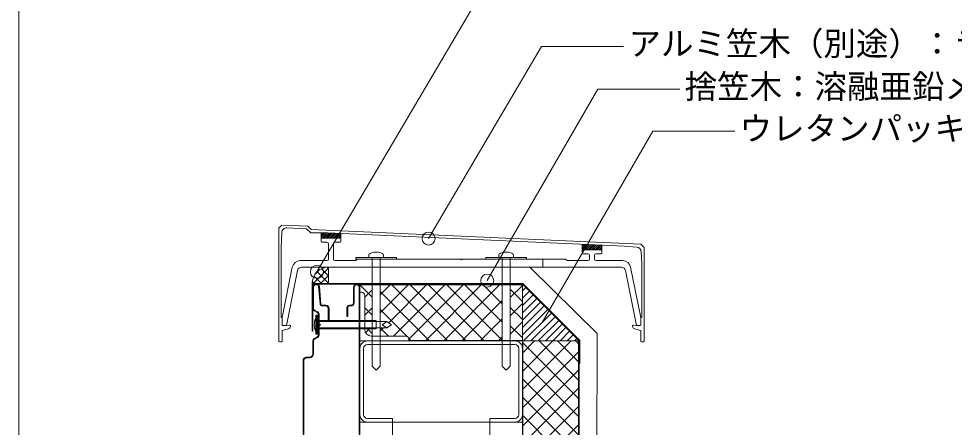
# Model space of a CAD drawing. Units: millimetres, scale not verified. Extents: x -1380 to 1380, y -955 to 955.
# Drawn here: x -900 to -324, y 57 to 308 of the extents above; entities that cross this region are included whole.
import ezdxf
from ezdxf.enums import TextEntityAlignment as Align

# ---------------------------------------------------------------- set-up
doc = ezdxf.new("R2010")
doc.units = ezdxf.units.MM
doc.header["$LTSCALE"] = 3
doc.linetypes.add('USER1', pattern=[3, 2.1, -0.9])
for name, color, linetype, lineweight in [('0-0_0', 7, 'Continuous', 18), ('0-1_BOUSUI', 1, 'Continuous', 18), ('0-2_MOJI', 7, 'Continuous', 18), ('0-3_HATCH', 9, 'Continuous', 18), ('0-4_KANAMONO', 5, 'Continuous', 18), ('0-5_KANAMONO_SCREW', 4, 'Continuous', 18), ('0-8_bo-do', 3, 'Continuous', 18), ('0-9_dannnetu', 6, 'Continuous', 18), ('0-A_kasagi', 150, 'Continuous', 18)]:
    doc.layers.add(name, color=color, linetype=linetype, lineweight=lineweight)
doc.styles.add('ＭＳ ゴシック', font='')
doc.styles.get('ＭＳ ゴシック').set_extended_font_data('MS Gothic')

msp = doc.modelspace()

# ---------------------------------------------------------------- linework, layer by layer
at = {"layer": '0-0_0'}
msp.add_lwpolyline([(-900.048, -659.973), (899.952, -659.973), (899.952, 540.027), (-900.048, 540.027)], close=True, dxfattribs=at)
at = {"layer": '0-1_BOUSUI'}
msp.add_line((-709.451, 145.427), (-709.451, 155.427), dxfattribs=at)
msp.add_lwpolyline([(-709.451, 155.427), (-585.495, 155.427), (-544.04, 114.572), (-545.04, -260.842), (-499.94, -305.942), (-306.089, -304.473), (-298.39, -304.473), (-287.914, -307.068), (-255.499, -322.183)], dxfattribs=at)
msp.add_arc((-709.451, 145.427), 10, 90, 180, dxfattribs=at)
at = {"layer": '0-2_MOJI'}
for points in [[(-566.94, 321.249), (-617.378, 321.249), (-716.536, 152.55)], [(-527.773, 291.328), (-578.211, 291.328), (-647.754, 173.014)], [(-493.229, 264.938), (-543.667, 264.938), (-611.654, 147.181)], [(-459.393, 239.088), (-509.831, 239.088), (-577.817, 121.332)]]:
    msp.add_lwpolyline(points, dxfattribs=at)
for centre in [(-647.754, 173.014), (-716.536, 152.55), (-611.654, 147.181), (-611.654, 147.181)]:
    msp.add_circle(centre, 4, dxfattribs=at)
at = {"layer": '0-3_HATCH'}
for p, q in [((-718.893, 145.427), (-709.451, 154.869)), ((-713.773, 145.427), (-718.345, 149.998)), ((-717.631, 151.179), (-715.203, 153.607)), ((-709.451, 145.594), (-716.438, 152.581)), ((-714.403, 145.427), (-709.451, 150.379)), ((-709.451, 150.085), (-713.799, 154.432)), ((-709.451, 154.575), (-710.269, 155.393)), ((-718.263, 145.427), (-719.388, 146.551)), ((-709.913, 145.427), (-709.451, 145.888)), ((-682.551, 137.058), (-690.02, 144.527)), ((-677.551, 138.475), (-671.499, 144.527)), ((-677.551, 127.25), (-660.274, 144.527)), ((-672.327, 121.248), (-649.049, 144.527)), ((-636.187, 110.377), (-670.337, 144.527)), ((-669.323, 113.027), (-637.823, 144.527)), ((-660.052, 111.073), (-626.598, 144.527)), ((-624.961, 110.377), (-659.111, 144.527)), ((-649.523, 110.377), (-615.373, 144.527)), ((-613.736, 110.377), (-647.886, 144.527)), ((-638.298, 110.377), (-604.148, 144.527)), ((-602.551, 110.417), (-636.661, 144.527)), ((-602.551, 121.642), (-625.435, 144.527)), ((-602.551, 132.868), (-614.21, 144.527)), ((-602.551, 144.093), (-602.985, 144.527)), ((-597.551, 136.735), (-590.051, 144.235)), ((-687.051, 137.038), (-682.551, 141.538)), ((-647.412, 110.377), (-677.551, 140.516)), ((-590.051, 134.361), (-597.551, 141.861)), ((-590.051, 140.765), (-587.92, 142.896)), ((-590.051, 136.275), (-585.675, 140.651)), ((-590.051, 131.785), (-583.43, 138.406)), ((-627.072, 110.377), (-602.551, 134.898)), ((-597.551, 125.51), (-590.051, 133.01)), ((-590.051, 127.294), (-581.185, 136.161)), ((-590.051, 122.804), (-578.94, 133.915)), ((-682.551, 125.833), (-687.051, 130.333)), ((-687.051, 125.812), (-682.551, 130.312)), ((-660.97, 112.709), (-677.551, 129.29)), ((-590.051, 123.135), (-597.551, 130.635)), ((-590.051, 118.314), (-576.695, 131.67)), ((-590.051, 113.824), (-574.45, 129.425)), ((-589.358, 110.027), (-572.205, 127.18)), ((-615.847, 110.377), (-602.551, 123.672)), ((-597.551, 114.285), (-590.051, 121.785)), ((-584.868, 110.027), (-569.96, 124.935)), ((-580.378, 110.027), (-567.715, 122.69)), ((-686.55, 115.088), (-684.26, 117.378)), ((-682.551, 114.607), (-685.322, 117.378)), ((-677.551, 116.024), (-675.564, 118.012)), ((-672.513, 113.027), (-677.498, 118.012)), ((-590.051, 111.91), (-597.551, 119.41)), ((-575.888, 110.027), (-565.47, 120.445)), ((-571.398, 110.027), (-563.224, 118.2)), ((-566.908, 110.027), (-560.979, 115.955)), ((-658.637, 110.377), (-660.368, 112.108)), ((-604.622, 110.377), (-602.551, 112.447)), ((-590.234, 110.377), (-590.051, 110.559)), ((-590.051, 102.496), (-582.521, 110.027)), ((-590.051, 91.271), (-571.296, 110.027)), ((-590.051, 80.046), (-560.07, 110.027)), ((-555.551, 85.868), (-579.71, 110.027)), ((-555.551, 97.093), (-568.485, 110.027)), ((-562.418, 110.027), (-558.734, 113.71)), ((-557.927, 110.027), (-556.489, 111.465)), ((-555.551, 108.318), (-557.259, 110.027)), ((-555.551, 74.642), (-590.051, 109.142)), ((-590.051, 68.82), (-555.551, 103.32)), ((-555.551, 63.417), (-590.051, 97.917)), ((-555.551, 52.192), (-590.051, 86.692)), ((-590.038, 57.608), (-555.551, 92.095)), ((-590.038, 46.383), (-555.551, 80.87)), ((-555.551, 40.966), (-590.051, 75.466)), ((-590.038, 35.158), (-555.551, 69.645)), ((-555.551, 29.741), (-590.051, 64.241)), ((-590.038, 23.932), (-555.551, 58.419))]:
    msp.add_line(p, q, dxfattribs=at)
at = {"layer": '0-4_KANAMONO'}
for p, q in [((-689.051, 140.027), (-690.051, 140.027)), ((-687.051, 117.027), (-687.051, 138.027)), ((-690.051, 110.027), (-690.051, -659.973)), ((-690.051, 110.027), (-690.051, -659.973)), ((-685.451, 110.027), (-594.651, 110.027)), ((-662.051, 113.027), (-683.051, 113.027)), ((-690.051, 64.627), (-690.051, 105.427)), ((-687.751, 105.427), (-687.751, 64.627)), ((-594.651, 107.727), (-685.451, 107.727)), ((-592.351, 64.627), (-592.351, 105.427)), ((-590.051, 105.427), (-590.051, 64.627)), ((-690.051, 60.027), (-590.051, 60.027)), ((-690.051, 60.027), (-690.051, -627.268)), ((-670.051, 60.027), (-670.051, -659.973)), ((-610.051, 60.027), (-610.051, -659.973)), ((-590.038, 60.027), (-590.038, -659.973))]:
    msp.add_line(p, q, dxfattribs=at)
msp.add_lwpolyline([(-554.651, 110.192), (-589.885, 145.427), (-719.451, 145.427), (-719.451, 116.027), (-719.051, 116.027), (-719.051, 145.027), (-590.051, 145.027), (-555.051, 110.027), (-555.051, 96.027), (-554.651, 96.027)], close=True, dxfattribs=at)
for points in [[(-690.051, 140.027), (-690.051, 110.027), (-660.051, 110.027), (-660.051, 111.027)], [(-685.451, 62.327), (-670.051, 62.327), (-670.051, 60.027), (-685.451, 60.027)], [(-594.651, 60.027), (-610.051, 60.027), (-610.051, 62.327), (-594.651, 62.327)]]:
    msp.add_lwpolyline(points, dxfattribs=at)
for centre, radius, start, end in [((-689.051, 138.027), 2, 0, 90), ((-683.051, 117.027), 4, 180, 270), ((-685.451, 105.427), 4.6, 90, 180), ((-662.051, 111.027), 2, 0, 90), ((-594.651, 105.427), 4.6, 0, 90), ((-685.451, 105.427), 2.3, 90, 180), ((-594.651, 105.427), 2.3, 0, 90), ((-685.451, 64.627), 4.6, 180, 270), ((-685.451, 64.627), 2.3, 180, 270), ((-594.651, 64.627), 2.3, 270, 0), ((-594.651, 64.627), 4.6, 270, 0)]:
    msp.add_arc(centre, radius, start, end, dxfattribs=at)
at = {"layer": '0-5_KANAMONO_SCREW'}
for points in [[(-692.551, 161.427), (-667.551, 161.427), (-667.551, 160.427), (-692.551, 160.427)], [(-612.551, 161.427), (-587.551, 161.427), (-587.551, 160.427), (-612.551, 160.427)]]:
    msp.add_lwpolyline(points, close=True, dxfattribs=at)
for points in [[(-675.551, 162.726), (-675.551, 161.427), (-684.551, 161.427), (-684.551, 162.726)], [(-682.551, 161.427), (-682.551, 94.576), (-680.051, 92.077), (-677.551, 94.576), (-677.551, 161.427)], [(-595.551, 162.726), (-595.551, 161.427), (-604.551, 161.427), (-604.551, 162.726)], [(-602.551, 161.427), (-602.551, 94.576), (-600.051, 92.077), (-597.551, 94.576), (-597.551, 161.427)]]:
    msp.add_lwpolyline(points, dxfattribs=at)
for centre, radius, start, end in [((-683.474, 162.695), 1.078, 138.40301, 178.32124), ((-681.863, 161.079), 3.358, 108.77591, 136.02802), ((-680.051, 155.472), 9.25, 71.77739, 108.22261), ((-678.24, 161.079), 3.358, 43.97198, 71.22409), ((-676.628, 162.695), 1.078, 1.67876, 41.59699), ((-603.474, 162.695), 1.078, 138.40301, 178.32124), ((-601.863, 161.079), 3.358, 108.77591, 136.02802), ((-600.051, 155.472), 9.25, 71.77739, 108.22261), ((-598.24, 161.079), 3.358, 43.97198, 71.22409), ((-596.628, 162.695), 1.078, 1.67876, 41.59699)]:
    msp.add_arc(centre, radius, start, end, dxfattribs=at)
at = {"layer": '0-8_bo-do'}
for p, q in [((-716.44, 145.027), (-717.551, 145.027)), ((-717.551, 144.527), (-716.44, 144.527)), ((-719.051, 143.527), (-719.051, 129.893)), ((-718.551, 129.893), (-718.551, 143.527)), ((-715.443, 143.603), (-714.599, 132.635)), ((-714.101, 132.673), (-714.945, 143.642)), ((-694.051, 143.027), (-694.051, 133.527)), ((-693.551, 133.527), (-693.551, 143.027)), ((-690.551, 143.027), (-690.551, -443.473)), ((-690.051, -443.473), (-690.051, 143.027)), ((-718.301, 128.594), (-716.301, 127.439)), ((-716.051, 127.872), (-718.051, 129.027)), ((-711.051, 132.027), (-713.403, 132.027)), ((-713.403, 131.527), (-711.051, 131.527)), ((-695.551, 132.027), (-696.551, 132.027)), ((-696.551, 131.527), (-695.551, 131.527)), ((-715.951, 121.327), (-717.835, 122.558)), ((-717.251, 125.777), (-717.251, 114.277)), ((-717.251, 125.777), (-716.47, 125.777)), ((-716.47, 125.777), (-716.47, 114.277)), ((-716.47, 125.777), (-715.951, 125.277)), ((-715.951, 125.777), (-715.951, 114.277)), ((-715.951, 125.777), (-715.551, 125.777)), ((-715.551, 125.777), (-715.551, 114.277)), ((-680.051, 122.675), (-715.551, 122.675)), ((-715.551, 122.042), (-679.968, 122.042)), ((-690.051, 122.675), (-680.051, 122.675)), ((-680.051, 122.675), (-680.051, 117.378)), ((-680.051, 122.042), (-673.48, 122.042)), ((-676.408, 120.027), (-673.48, 122.042)), ((-670.551, 120.027), (-673.48, 122.042)), ((-717.835, 117.495), (-715.951, 118.727)), ((-715.551, 118.012), (-678.55, 118.012)), ((-680.051, 117.378), (-715.551, 117.378)), ((-680.051, 117.378), (-690.051, 117.378)), ((-680.051, 118.012), (-673.48, 118.012)), ((-673.48, 118.012), (-676.408, 120.027)), ((-673.48, 118.012), (-670.551, 120.027)), ((-719.051, 110.161), (-719.051, 102.027)), ((-718.551, 102.027), (-718.551, 110.161)), ((-716.301, 112.614), (-718.301, 111.46)), ((-718.051, 111.027), (-716.051, 112.181)), ((-717.251, 114.277), (-716.47, 114.277)), ((-716.47, 114.277), (-715.951, 114.777)), ((-715.951, 114.277), (-715.551, 114.277)), ((-690.051, -659.973), (-690.051, 110.027)), ((-725.051, 98.027), (-725.051, -487.473)), ((-724.551, -487.473), (-724.551, 98.027)), ((-721.051, 100.027), (-723.051, 100.027)), ((-723.051, 99.527), (-721.051, 99.527))]:
    msp.add_line(p, q, dxfattribs=at)
for points in [[(-709.551, 130.027), (-709.551, 123.027), (-709.051, 123.027), (-709.051, 130.027)], [(-698.051, 130.527), (-698.051, 125.027), (-697.551, 125.027), (-697.551, 130.527)], [(-715.551, 126.14), (-715.551, 120.527), (-715.051, 120.027)], [(-715.051, 113.913), (-715.051, 119.319), (-714.344, 120.027), (-715.051, 120.734), (-715.051, 126.14)], [(-715.051, 120.027), (-715.551, 119.527), (-715.551, 113.913)]]:
    msp.add_lwpolyline(points, dxfattribs=at)
for centre, radius, start, end in [((-717.551, 143.527), 1.5, 90, 180), ((-717.551, 143.527), 1, 90, 180), ((-716.44, 143.527), 1.5, 4.39871, 90), ((-716.44, 143.527), 1, 4.39871, 90), ((-692.051, 143.027), 2, 0, 180), ((-692.051, 143.027), 1.5, 0, 180), ((-713.403, 132.727), 1.2, 184.39871, 270), ((-713.403, 132.727), 0.7, 184.39871, 270), ((-695.551, 133.527), 1.5, 270, 0), ((-695.551, 133.527), 2, 270, 0), ((-717.551, 129.893), 1.5, 180, 240), ((-717.551, 129.893), 1, 180, 240), ((-717.051, 126.14), 1.5, 0, 60), ((-717.051, 126.14), 2, 0, 60), ((-711.051, 130.027), 2, 0, 90), ((-711.051, 130.027), 1.5, 0, 90), ((-696.551, 130.527), 1.5, 90, 180), ((-696.551, 130.527), 1, 90, 180), ((-707.854, 120.027), 10.297, 155.8662, 204.1338), ((-717.551, 110.161), 1.5, 120, 180), ((-717.551, 110.161), 1, 120, 180), ((-717.051, 113.913), 1.5, 300, 360), ((-717.051, 113.913), 2, 300, 0), ((-723.051, 98.027), 2, 90, 180), ((-723.051, 98.027), 1.5, 90, 180), ((-721.051, 102.027), 2, 270, 0), ((-721.051, 102.027), 2.5, 270, 360)]:
    msp.add_arc(centre, radius, start, end, dxfattribs=at)
at = {"layer": '0-9_dannnetu'}
for p, q in [((-690.051, 145.027), (-590.051, 145.027)), ((-690.051, 144.527), (-590.051, 144.527)), ((-590.051, 110.377), (-660.051, 110.377)), ((-590.051, 110.027), (-589.701, 110.027)), ((-590.051, -251.973), (-590.051, 110.027)), ((-589.701, -251.973), (-589.701, 110.027)), ((-589.701, 110.027), (-555.551, 110.027)), ((-555.551, -315.973), (-555.551, 110.027)), ((-555.051, -315.973), (-555.051, 110.027))]:
    msp.add_line(p, q, dxfattribs=at)
msp.add_lwpolyline([(-690.051, 140.027), (-690.051, 145.027), (-590.051, 145.027), (-590.051, 110.027), (-660.051, 110.027)], dxfattribs=at)
at = {"layer": '0-A_kasagi'}
for p, q in [((-713.851, 172.727), (-713.851, 176.512)), ((-713.851, 176.091), (-713.432, 176.51)), ((-713.851, 174.969), (-712.316, 176.504)), ((-713.851, 173.846), (-711.199, 176.498)), ((-713.351, 173.227), (-702.351, 173.227)), ((-713.348, 173.227), (-710.083, 176.492)), ((-712.225, 173.227), (-709.007, 176.445)), ((-711.103, 173.227), (-707.932, 176.398)), ((-709.98, 173.227), (-706.857, 176.35)), ((-708.858, 173.227), (-705.783, 176.302)), ((-707.735, 173.227), (-704.708, 176.254)), ((-706.613, 173.227), (-703.633, 176.206)), ((-705.49, 173.227), (-702.558, 176.159)), ((-704.368, 173.227), (-701.851, 175.743)), ((-703.245, 173.227), (-701.851, 174.621)), ((-702.16, 173.189), (-701.851, 173.498)), ((-701.851, 172.727), (-701.851, 176.127)), ((-713.851, 171.227), (-713.851, 172.727)), ((-710.351, 170.727), (-713.351, 170.727)), ((-709.351, 160.427), (-709.351, 169.727)), ((-706.351, 169.727), (-706.351, 160.427)), ((-702.351, 170.727), (-705.351, 170.727)), ((-701.851, 172.727), (-701.851, 171.227)), ((-553.251, 165.627), (-553.251, 169.523)), ((-553.251, 169.434), (-553.166, 169.519)), ((-553.251, 168.311), (-552.091, 169.471)), ((-553.251, 167.189), (-551.016, 169.423)), ((-553.191, 166.127), (-549.942, 169.376)), ((-552.068, 166.127), (-548.867, 169.328)), ((-550.946, 166.127), (-547.792, 169.28)), ((-549.823, 166.127), (-546.717, 169.232)), ((-548.701, 166.127), (-545.643, 169.185)), ((-547.578, 166.127), (-544.568, 169.137)), ((-546.456, 166.127), (-543.493, 169.089)), ((-545.333, 166.127), (-542.418, 169.041)), ((-544.21, 166.127), (-541.344, 168.994)), ((-543.088, 166.127), (-541.251, 167.964)), ((-541.251, 165.627), (-541.251, 168.989)), ((-553.251, 164.127), (-553.251, 165.627)), ((-552.751, 166.127), (-541.751, 166.127)), ((-549.751, 163.627), (-552.751, 163.627)), ((-548.751, 160.427), (-548.751, 162.627)), ((-545.751, 162.627), (-545.751, 160.427)), ((-541.751, 163.627), (-544.751, 163.627)), ((-541.965, 166.127), (-541.251, 166.841)), ((-541.251, 165.627), (-541.251, 164.127)), ((-726.752, 159.427), (-710.351, 159.427)), ((-544.751, 159.427), (-528.35, 159.427)), ((-737.851, 124.427), (-731.655, 155.408)), ((-529.07, 155.427), (-726.032, 155.427)), ((-737.851, 119.748), (-737.851, 124.427)), ((-733.386, 119.739), (-737.53, 119.449)), ((-732.851, 118.925), (-732.851, 119.24)), ((-522.251, 119.24), (-522.251, 118.925)), ((-517.572, 119.449), (-521.716, 119.739)), ((-739.551, 109.427), (-738.351, 109.427)), ((-516.751, 109.427), (-515.551, 109.427))]:
    msp.add_line(p, q, dxfattribs=at)
at = {"layer": '0-A_kasagi', "linetype": 'USER1'}
for p, q in [((-677.551, 160.427), (-677.551, 155.427)), ((-577.551, 160.427), (-577.551, 155.427))]:
    msp.add_line(p, q, dxfattribs=at)
at = {"layer": '0-A_kasagi'}
for points in [[(-515.051, 109.927), (-515.051, 167.427), (-517.144, 169.52), (-720.051, 178.538), (-722.144, 180.631), (-738.136, 181.342), (-740.051, 179.427), (-740.051, 109.927)], [(-735.002, 179.676), (-722.849, 179.073), (-720.324, 176.548), (-710.051, 176.492), (-527.144, 168.362), (-519.692, 167.736)], [(-737.851, 119.748), (-737.851, 124.427), (-738.451, 124.427), (-738.451, 167.427), (-738.149, 176.776)], [(-516.946, 164.865), (-516.651, 157.427), (-516.651, 124.427), (-517.251, 124.427), (-517.251, 119.748)], [(-705.351, 159.427), (-692.551, 159.427), (-691.551, 160.427), (-628.051, 160.427), (-627.551, 159.927), (-627.051, 160.427), (-563.551, 160.427), (-562.551, 159.427), (-549.751, 159.427)], [(-728.484, 153.417), (-735.245, 119.609), (-737.53, 119.449)], [(-517.572, 119.449), (-519.857, 119.609), (-526.618, 153.417)], [(-523.447, 155.408), (-517.251, 124.427), (-517.251, 119.748)], [(-737.851, 109.927), (-737.851, 116.427), (-733.96, 117.477)], [(-521.142, 117.477), (-517.251, 116.427), (-517.251, 109.927)]]:
    msp.add_lwpolyline(points, dxfattribs=at)
for centre, radius, start, end in [((-735.151, 176.68), 3, 87.15861, 178.15253), ((-713.351, 172.727), 0.5, 90, 180), ((-702.351, 172.727), 0.5, 0, 90), ((-713.351, 171.227), 0.5, 180, 270), ((-710.351, 169.727), 1, 0, 90), ((-705.351, 169.727), 1, 90, 180), ((-702.351, 171.227), 0.5, 270, 0), ((-519.944, 164.746), 3, 2.2709, 85.1919), ((-552.751, 165.627), 0.5, 90, 180), ((-552.751, 164.127), 0.5, 180, 270), ((-549.751, 162.627), 1, 0, 90), ((-544.751, 162.627), 1, 90, 180), ((-541.751, 165.627), 0.5, 0, 90), ((-541.751, 164.127), 0.5, 270, 0), ((-726.752, 154.426), 5, 90.0016, 168.6815), ((-710.351, 160.427), 1, 270, 0), ((-705.351, 160.427), 1, 180, 270), ((-549.751, 160.427), 1, 270, 0), ((-544.751, 160.427), 1, 180, 270), ((-528.35, 154.426), 5, 11.3185, 89.9984), ((-726.032, 152.926), 2.501, 90.00869, 168.67693), ((-529.07, 152.926), 2.501, 11.32307, 89.99131), ((-737.551, 119.748), 0.3, 179.99997, 274.00008), ((-737.551, 119.748), 0.3, 179.99997, 274.00008), ((-734.351, 118.925), 1.5, 285.10565, 0.00001), ((-733.351, 119.24), 0.5, 0, 94), ((-521.751, 119.24), 0.5, 86.00002, 180), ((-520.751, 118.925), 1.5, 179.99999, 254.89435), ((-517.551, 119.748), 0.3, 265.99992, 0.00003), ((-517.551, 119.748), 0.3, 265.99992, 0.00003), ((-739.551, 109.927), 0.5, 180, 270), ((-738.351, 109.927), 0.5, 270, 0), ((-516.751, 109.927), 0.5, 180, 270), ((-515.551, 109.927), 0.5, 270, 0)]:
    msp.add_arc(centre, radius, start, end, dxfattribs=at)

# ---------------------------------------------------------------- texts
at = {"layer": '0-2_MOJI', "style": 'ＭＳ ゴシック'}
for s, p in [('アルミ笠木（別途）：ライナーコーピングＳ等', (-524.773, 281.328)), ('捨笠木：溶融亜鉛メッキ鋼板(t=0.4)', (-490.229, 254.938)), ('ウレタンパッキン', (-456.393, 229.088))]:
    msp.add_text(s, height=14.66, dxfattribs=at).set_placement(p, align=Align.BOTTOM_LEFT)

doc.saveas('drawing.dxf')
